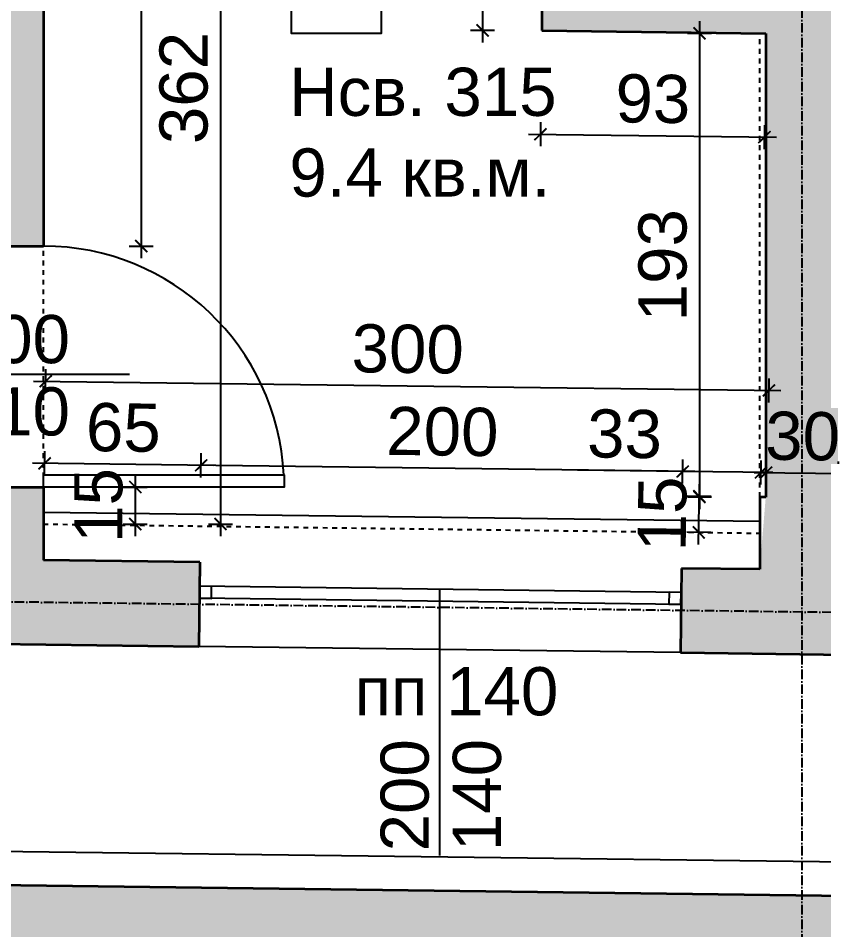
# Model space of a CAD drawing. Header units: inches. Extents: x -72385 to 39588, y -6525 to 66685.
# Drawn here: x -50510.3 to -50175.7, y 29150.8 to 29529.2 of the extents above; entities that cross this region are included whole.
import ezdxf

# ---------------------------------------------------------------- set-up
doc = ezdxf.new("R2010")
doc.units = ezdxf.units.IN
doc.header["$MEASUREMENT"] = 0
doc.linetypes.add('DashDot', pattern=[0.6, 0.4, -0.1, 0, -0.1])
doc.linetypes.add('Hidden', pattern=[0.4, 0.2, -0.2])
for name, color, linetype, lineweight in [('Врати', 251, 'Continuous', 25), ('Изгледни линии', 253, 'Continuous', 25), ('Надписи Hсв', 252, 'Continuous', 25), ('Надписи врати', 252, 'Continuous', 25), ('Надписи коти външни', 252, 'Continuous', 25), ('Надписи коти вътрешни', 252, 'Continuous', 25), ('Надписи номера на пом.', 252, 'Continuous', 25), ('Надписи площ', 252, 'Continuous', 25), ('Надписи прозорци', 252, 'Continuous', 25), ('Оси', 252, 'DashDot', 25), ('Прозорци', 251, 'Continuous', 25), ('Пунктир', 253, 'Hidden', 25), ('Разрезни линии', 7, 'Continuous', 35), ('Щрих стени', 254, 'Continuous', 25)]:
    doc.layers.add(name, color=color, linetype=linetype, lineweight=lineweight)
doc.styles.add('Arial Regular', font='arial.ttf')
doc.styles.get("Standard").update_dxf_attribs({"font": 'arial.ttf'})
doc.dimstyles.new('Annotative', dxfattribs={"dimscale": 0, "dimtxt": 20, "dimasz": 5, "dimexe": 5, "dimexo": 5, "dimgap": 5, "dimtad": 1, "dimdec": 0, "dimzin": 0, "dimdsep": 46, "dimtxsty": 'Standard', "dimblk": 'ARCHTICK', "dimcen": 5, "dimdle": 5, "dimadec": 0, "dimazin": 0, "dimtfac": 1, "dimtdec": 0, "dimtofl": 0, "dimtmove": 0, "dimatfit": 3, "dimldrblk": 'ARCHTICK', "dimfxl": 5, "dimfxlon": 1, "dimtolj": 1, "dimtzin": 0, "dimarcsym": 1})

# ---------------------------------------------------------------- blocks, each defined once
blk = doc.blocks.new('_ArchTick')
at = {"color": 0, "linetype": 'ByBlock', "const_width": 0.15}
blk.add_lwpolyline([(-0.5, -0.5), (0.5, 0.5)], dxfattribs=at)
blk = doc.blocks.new('*D4212')
at = {"layer": 'Defpoints', "color": 0, "ltscale": 50, "transparency": 16777216}
for p in [(-50499.84, 29681.23), (-50499.84, 29434.59), (-50459.19, 29434.59)]:
    blk.add_point(p, dxfattribs=at)
at = {"layer": 'Надписи коти вътрешни', "color": 0, "lineweight": -2, "ltscale": 50, "transparency": 16777216}
for p, q in [((-50459.19, 29686.23), (-50459.19, 29429.59)), ((-50464.19, 29681.23), (-50454.19, 29681.23)), ((-50464.19, 29434.59), (-50454.19, 29434.59))]:
    blk.add_line(p, q, dxfattribs=at)
at = {"layer": 'Надписи коти вътрешни', "color": 0, "lineweight": -2, "ltscale": 50, "transparency": 16777216, "xscale": 5, "yscale": 5, "zscale": 5}
for p, rotation in [((-50459.19, 29681.23), 90), ((-50459.19, 29434.59), 270)]:
    blk.add_blockref('_ArchTick', p, dxfattribs=dict(at, rotation=rotation))
at = {"layer": 'Надписи коти вътрешни', "color": 0, "ltscale": 50, "transparency": 16777216, "insert": (-50474.23, 29557.91), "char_height": 20, "attachment_point": 5, "rotation": 90}
blk.add_mtext('\\A1;247', dxfattribs=at)
blk = doc.blocks.new('*D4037')
at = {"layer": 'Defpoints', "color": 0, "ltscale": 50, "transparency": 16777216}
for p in [(-50499.84, 29334.59), (-50500.03, 29319.21), (-50461.68, 29319.21)]:
    blk.add_point(p, dxfattribs=at)
at = {"layer": 'Надписи коти вътрешни', "color": 0, "lineweight": -2, "ltscale": 50, "transparency": 16777216}
for p, q in [((-50461.68, 29339.59), (-50461.68, 29314.21)), ((-50466.68, 29334.59), (-50456.68, 29334.59)), ((-50466.68, 29319.21), (-50456.68, 29319.21))]:
    blk.add_line(p, q, dxfattribs=at)
at = {"layer": 'Надписи коти вътрешни', "color": 0, "lineweight": -2, "ltscale": 50, "transparency": 16777216, "xscale": 5, "yscale": 5, "zscale": 5}
for p, rotation in [((-50461.68, 29334.59), 90), ((-50461.68, 29319.21), 270)]:
    blk.add_blockref('_ArchTick', p, dxfattribs=dict(at, rotation=rotation))
at = {"layer": 'Надписи коти вътрешни', "color": 0, "ltscale": 50, "transparency": 16777216, "insert": (-50476.89, 29326.9), "char_height": 20, "attachment_point": 5, "rotation": 90}
blk.add_mtext('\\A1;15', dxfattribs=at)
blk = doc.blocks.new('*D8122')
at = {"layer": 'Defpoints', "color": 0, "ltscale": 50, "transparency": 16777216}
for p in [(-50292.84, 29678.6), (-50317.44, 29524.11), (-50294.8, 29524.11)]:
    blk.add_point(p, dxfattribs=at)
at = {"layer": 'Надписи коти вътрешни', "color": 0, "lineweight": -2, "ltscale": 50, "transparency": 16777216}
for p, q in [((-50317.44, 29683.6), (-50317.44, 29519.11)), ((-50312.44, 29678.6), (-50322.44, 29678.6)), ((-50312.44, 29524.11), (-50322.44, 29524.11))]:
    blk.add_line(p, q, dxfattribs=at)
at = {"layer": 'Надписи коти вътрешни', "color": 0, "lineweight": -2, "ltscale": 50, "transparency": 16777216, "xscale": 5, "yscale": 5, "zscale": 5}
for p, rotation in [((-50317.44, 29678.6), 90), ((-50317.44, 29524.11), 270)]:
    blk.add_blockref('_ArchTick', p, dxfattribs=dict(at, rotation=rotation))
at = {"layer": 'Надписи коти вътрешни', "color": 0, "ltscale": 50, "transparency": 16777216, "insert": (-50332.65, 29562.01), "char_height": 20, "attachment_point": 5, "rotation": 90}
blk.add_mtext('\\A1;154', dxfattribs=at)
blk = doc.blocks.new('*D4214')
at = {"layer": 'Defpoints', "color": 0, "ltscale": 50, "transparency": 16777216}
for p in [(-50292.84, 29524.09), (-50199.84, 29522.9), (-50200.39, 29479.83)]:
    blk.add_point(p, dxfattribs=at)
at = {"layer": 'Надписи коти вътрешни', "color": 0, "lineweight": -2, "ltscale": 50, "transparency": 16777216}
for p, q in [((-50293.32, 29486.02), (-50293.45, 29476.02)), ((-50200.32, 29484.83), (-50200.45, 29474.83)), ((-50298.39, 29481.08), (-50195.39, 29479.77))]:
    blk.add_line(p, q, dxfattribs=at)
at = {"layer": 'Надписи коти вътрешни', "color": 0, "lineweight": -2, "ltscale": 50, "transparency": 16777216, "xscale": 5, "yscale": 5, "zscale": 5}
for p, rotation in [((-50293.39, 29481.02), 179.2706286525328), ((-50200.39, 29479.83), 359.2706286525328)]:
    blk.add_blockref('_ArchTick', p, dxfattribs=dict(at, rotation=rotation))
at = {"layer": 'Надписи коти вътрешни', "color": 0, "ltscale": 50, "transparency": 16777216, "insert": (-50246.69, 29495.64), "char_height": 20, "attachment_point": 5, "rotation": 359.2706}
blk.add_mtext('\\A1;93', dxfattribs=at)
blk = doc.blocks.new('*D4215')
at = {"layer": 'Defpoints', "color": 0, "ltscale": 50, "transparency": 16777216}
for p in [(-50199.84, 29522.9), (-50227.36, 29330.39), (-50199.84, 29330.39)]:
    blk.add_point(p, dxfattribs=at)
at = {"layer": 'Надписи коти вътрешни', "color": 0, "lineweight": -2, "ltscale": 50, "transparency": 16777216}
for p, q in [((-50227.36, 29527.9), (-50227.36, 29325.39)), ((-50222.36, 29522.9), (-50232.36, 29522.9)), ((-50222.36, 29330.39), (-50232.36, 29330.39))]:
    blk.add_line(p, q, dxfattribs=at)
at = {"layer": 'Надписи коти вътрешни', "color": 0, "lineweight": -2, "ltscale": 50, "transparency": 16777216, "xscale": 5, "yscale": 5, "zscale": 5}
for p, rotation in [((-50227.36, 29522.9), 90), ((-50227.36, 29330.39), 270)]:
    blk.add_blockref('_ArchTick', p, dxfattribs=dict(at, rotation=rotation))
at = {"layer": 'Надписи коти вътрешни', "color": 0, "ltscale": 50, "transparency": 16777216, "insert": (-50242.58, 29426.65), "char_height": 20, "attachment_point": 5, "rotation": 90}
blk.add_mtext('\\A1;193', dxfattribs=at)
blk = doc.blocks.new('*D4079')
at = {"layer": 'Defpoints', "color": 0, "ltscale": 50, "transparency": 16777216}
for p in [(-50227.45, 29330.74), (-50202.15, 29330.42), (-50202.34, 29315.42)]:
    blk.add_point(p, dxfattribs=at)
at = {"layer": 'Надписи коти вътрешни', "color": 0, "lineweight": -2, "ltscale": 50, "transparency": 16777216}
for p, q in [((-50227.71, 29310.74), (-50227.39, 29335.74)), ((-50222.45, 29330.68), (-50232.45, 29330.8)), ((-50222.64, 29315.68), (-50232.64, 29315.81))]:
    blk.add_line(p, q, dxfattribs=at)
at = {"layer": 'Надписи коти вътрешни', "color": 0, "lineweight": -2, "ltscale": 50, "transparency": 16777216, "xscale": 5, "yscale": 5, "zscale": 5}
for p, rotation in [((-50227.45, 29330.74), 89.27062865246373), ((-50227.64, 29315.74), 269.2706286524637)]:
    blk.add_blockref('_ArchTick', p, dxfattribs=dict(at, rotation=rotation))
at = {"layer": 'Надписи коти вътрешни', "color": 0, "ltscale": 50, "transparency": 16777216, "insert": (-50242.76, 29323.43), "char_height": 20, "attachment_point": 5, "rotation": 89.2706}
blk.add_mtext('\\A1;15', dxfattribs=at)
blk = doc.blocks.new('*D4080')
at = {"layer": 'Defpoints', "color": 0, "ltscale": 50, "transparency": 16777216}
for p in [(-50499.84, 29681.23), (-50499.84, 29319.21), (-50426.29, 29319.21)]:
    blk.add_point(p, dxfattribs=at)
at = {"layer": 'Надписи коти вътрешни', "color": 0, "lineweight": -2, "ltscale": 50, "transparency": 16777216}
for p, q in [((-50426.29, 29686.23), (-50426.29, 29314.21)), ((-50431.29, 29681.23), (-50421.29, 29681.23)), ((-50431.29, 29319.21), (-50421.29, 29319.21))]:
    blk.add_line(p, q, dxfattribs=at)
at = {"layer": 'Надписи коти вътрешни', "color": 0, "lineweight": -2, "ltscale": 50, "transparency": 16777216, "xscale": 5, "yscale": 5, "zscale": 5}
for p, rotation in [((-50426.29, 29681.23), 90), ((-50426.29, 29319.21), 270)]:
    blk.add_blockref('_ArchTick', p, dxfattribs=dict(at, rotation=rotation))
at = {"layer": 'Надписи коти вътрешни', "color": 0, "ltscale": 50, "transparency": 16777216, "insert": (-50441.51, 29500.22), "char_height": 20, "attachment_point": 5, "rotation": 90}
blk.add_mtext('\\A1;362', dxfattribs=at)
blk = doc.blocks.new('*D5376')
at = {"layer": 'Defpoints', "color": 0, "ltscale": 50, "transparency": 16777216}
for p in [(-50198.53, 29374.69), (-50499.84, 29304.21), (-50199.47, 29300.42)]:
    blk.add_point(p, dxfattribs=at)
at = {"layer": 'Надписи коти вътрешни', "color": 0, "lineweight": -2, "ltscale": 50, "transparency": 16777216}
for p, q in [((-50498.96, 29373.48), (-50498.84, 29383.48)), ((-50503.9, 29378.54), (-50193.53, 29374.63)), ((-50198.59, 29369.69), (-50198.47, 29379.69))]:
    blk.add_line(p, q, dxfattribs=at)
at = {"layer": 'Надписи коти вътрешни', "color": 0, "lineweight": -2, "ltscale": 50, "transparency": 16777216, "xscale": 5, "yscale": 5, "zscale": 5}
for p, rotation in [((-50498.9, 29378.48), 179.2775969096347), ((-50198.53, 29374.69), 359.2775969096347)]:
    blk.add_blockref('_ArchTick', p, dxfattribs=dict(at, rotation=rotation))
at = {"layer": 'Надписи коти вътрешни', "color": 0, "ltscale": 50, "transparency": 16777216, "insert": (-50348.52, 29391.8), "char_height": 20, "attachment_point": 5, "rotation": 359.2776}
blk.add_mtext('\\A1;300', dxfattribs=at)
blk = doc.blocks.new('*D4370')
at = {"layer": 'Defpoints', "color": 0, "ltscale": 50, "transparency": 16777216}
for p in [(-50234.33, 29341.03), (-50234.84, 29300.83), (-50202.34, 29300.42)]:
    blk.add_point(p, dxfattribs=at)
at = {"layer": 'Надписи коти вътрешни', "color": 0, "lineweight": -2, "ltscale": 50, "transparency": 16777216}
for p, q in [((-50234.39, 29336.03), (-50234.26, 29346.03)), ((-50201.89, 29335.62), (-50201.76, 29345.62)), ((-50234.33, 29341.03), (-50277.96, 29341.59)), ((-50196.83, 29340.56), (-50234.33, 29341.03))]:
    blk.add_line(p, q, dxfattribs=at)
at = {"layer": 'Надписи коти вътрешни', "color": 0, "lineweight": -2, "ltscale": 50, "transparency": 16777216, "xscale": 5, "yscale": 5, "zscale": 5}
for p, rotation in [((-50234.33, 29341.03), 179.2706286525302), ((-50201.83, 29340.62), 359.2706286525302)]:
    blk.add_blockref('_ArchTick', p, dxfattribs=dict(at, rotation=rotation))
at = {"layer": 'Надписи коти вътрешни', "color": 0, "ltscale": 50, "transparency": 16777216, "insert": (-50258.45, 29356.56), "char_height": 20, "attachment_point": 5, "rotation": 359.2706}
blk.add_mtext('\\A1;33', dxfattribs=at)
blk = doc.blocks.new('*D4371')
at = {"layer": 'Defpoints', "color": 0, "ltscale": 50, "transparency": 16777216}
for p in [(-50434.33, 29343.58), (-50434.84, 29303.38), (-50234.84, 29300.83)]:
    blk.add_point(p, dxfattribs=at)
at = {"layer": 'Надписи коти вътрешни', "color": 0, "lineweight": -2, "ltscale": 50, "transparency": 16777216}
for p, q in [((-50434.39, 29338.58), (-50434.26, 29348.58)), ((-50234.39, 29336.03), (-50234.26, 29346.03)), ((-50229.33, 29340.97), (-50439.33, 29343.64))]:
    blk.add_line(p, q, dxfattribs=at)
at = {"layer": 'Надписи коти вътрешни', "color": 0, "lineweight": -2, "ltscale": 50, "transparency": 16777216, "xscale": 5, "yscale": 5, "zscale": 5}
for p, rotation in [((-50434.33, 29343.58), 179.2706286525462), ((-50234.33, 29341.03), 359.2706286525462)]:
    blk.add_blockref('_ArchTick', p, dxfattribs=dict(at, rotation=rotation))
at = {"layer": 'Надписи коти вътрешни', "color": 0, "ltscale": 50, "transparency": 16777216, "insert": (-50334.13, 29357.52), "char_height": 20, "attachment_point": 5, "rotation": 359.2706}
blk.add_mtext('\\A1;200', dxfattribs=at)
blk = doc.blocks.new('*D4372')
at = {"layer": 'Defpoints', "color": 0, "ltscale": 50, "transparency": 16777216}
for p in [(-50499.33, 29344.41), (-50499.84, 29304.21), (-50434.84, 29303.38)]:
    blk.add_point(p, dxfattribs=at)
at = {"layer": 'Надписи коти вътрешни', "color": 0, "lineweight": -2, "ltscale": 50, "transparency": 16777216}
for p, q in [((-50499.39, 29339.41), (-50499.26, 29349.41)), ((-50434.39, 29338.58), (-50434.26, 29348.58)), ((-50429.33, 29343.52), (-50504.33, 29344.47))]:
    blk.add_line(p, q, dxfattribs=at)
at = {"layer": 'Надписи коти вътрешни', "color": 0, "lineweight": -2, "ltscale": 50, "transparency": 16777216, "xscale": 5, "yscale": 5, "zscale": 5}
for p, rotation in [((-50499.33, 29344.41), 179.270628652649), ((-50434.33, 29343.58), 359.2706286526491)]:
    blk.add_blockref('_ArchTick', p, dxfattribs=dict(at, rotation=rotation))
at = {"layer": 'Надписи коти вътрешни', "color": 0, "ltscale": 50, "transparency": 16777216, "insert": (-50466.63, 29359.2), "char_height": 20, "attachment_point": 5, "rotation": 359.2706}
blk.add_mtext('\\A1;65', dxfattribs=at)
blk = doc.blocks.new('*D2815')
at = {"layer": 'Defpoints', "color": 0, "ltscale": 50, "transparency": 16777216}
for p in [(-51367.34, 29180.24), (-46587.16, 29133.38), (-46587.34, 29119.39)]:
    blk.add_point(p, dxfattribs=at)
at = {"layer": 'Надписи коти вътрешни', "color": 0, "lineweight": -2, "ltscale": 50, "transparency": 16777216}
for p, q in [((-51367.22, 29189.23), (-51367.1, 29199.23)), ((-51372.16, 29194.3), (-46582.16, 29133.32)), ((-46587.22, 29128.38), (-46587.1, 29138.38))]:
    blk.add_line(p, q, dxfattribs=at)
at = {"layer": 'Надписи коти вътрешни', "color": 0, "lineweight": -2, "ltscale": 50, "transparency": 16777216, "xscale": 5, "yscale": 5, "zscale": 5}
for p, rotation in [((-51367.16, 29194.23), 179.2706286525462), ((-46587.16, 29133.38), 359.2706286525462)]:
    blk.add_blockref('_ArchTick', p, dxfattribs=dict(at, rotation=rotation))
at = {"layer": 'Надписи коти вътрешни', "color": 0, "ltscale": 50, "transparency": 16777216, "insert": (-48976.97, 29179.02), "char_height": 20, "attachment_point": 5, "rotation": 359.2706}
blk.add_mtext('\\A1;4780', dxfattribs=at)
blk = doc.blocks.new('*D5842')
at = {"layer": 'Defpoints', "color": 0, "ltscale": 50, "transparency": 16777216}
for p in [(-50535.28, 29269.65), (-50435.28, 29268.38), (-50439.52, 28935.91)]:
    blk.add_point(p, dxfattribs=at)
at = {"layer": 'Надписи коти външни', "color": 0, "lineweight": -2, "ltscale": 50, "transparency": 16777216}
for p, q in [((-50539.45, 28942.18), (-50539.58, 28932.18)), ((-50544.52, 28937.24), (-50434.52, 28935.84)), ((-50439.45, 28940.91), (-50439.58, 28930.91))]:
    blk.add_line(p, q, dxfattribs=at)
at = {"layer": 'Надписи коти външни', "color": 0, "lineweight": -2, "ltscale": 50, "transparency": 16777216, "xscale": 5, "yscale": 5, "zscale": 5}
for p, rotation in [((-50539.52, 28937.18), 179.2706286525421), ((-50439.52, 28935.91), 359.2706286525421)]:
    blk.add_blockref('_ArchTick', p, dxfattribs=dict(at, rotation=rotation))
at = {"layer": 'Надписи коти външни', "color": 0, "ltscale": 50, "transparency": 16777216, "insert": (-50488.88, 28951.75), "char_height": 20, "attachment_point": 5, "rotation": 359.2706}
blk.add_mtext('\\A1;100', dxfattribs=at)
blk = doc.blocks.new('*D5843')
at = {"layer": 'Defpoints', "color": 0, "ltscale": 50, "transparency": 16777216}
for p in [(-50435.28, 29268.38), (-50235.28, 29265.83), (-50239.52, 28933.36)]:
    blk.add_point(p, dxfattribs=at)
at = {"layer": 'Надписи коти външни', "color": 0, "lineweight": -2, "ltscale": 50, "transparency": 16777216}
for p, q in [((-50439.45, 28940.91), (-50439.58, 28930.91)), ((-50239.45, 28938.36), (-50239.58, 28928.36)), ((-50444.52, 28935.97), (-50234.52, 28933.3))]:
    blk.add_line(p, q, dxfattribs=at)
at = {"layer": 'Надписи коти външни', "color": 0, "lineweight": -2, "ltscale": 50, "transparency": 16777216, "xscale": 5, "yscale": 5, "zscale": 5}
for p, rotation in [((-50439.52, 28935.91), 179.2706286525421), ((-50239.52, 28933.36), 359.2706286525421)]:
    blk.add_blockref('_ArchTick', p, dxfattribs=dict(at, rotation=rotation))
at = {"layer": 'Надписи коти външни', "color": 0, "ltscale": 50, "transparency": 16777216, "insert": (-50339.32, 28949.85), "char_height": 20, "attachment_point": 5, "rotation": 359.2706}
blk.add_mtext('\\A1;200', dxfattribs=at)
blk = doc.blocks.new('*D5844')
at = {"layer": 'Defpoints', "color": 0, "ltscale": 50, "transparency": 16777216}
for p in [(-50235.28, 29265.83), (-50155.28, 29264.82), (-50159.51, 28932.34)]:
    blk.add_point(p, dxfattribs=at)
at = {"layer": 'Надписи коти външни', "color": 0, "lineweight": -2, "ltscale": 50, "transparency": 16777216}
for p, q in [((-50239.45, 28938.36), (-50239.58, 28928.36)), ((-50159.45, 28937.34), (-50159.58, 28927.34)), ((-50244.52, 28933.43), (-50154.51, 28932.28))]:
    blk.add_line(p, q, dxfattribs=at)
at = {"layer": 'Надписи коти външни', "color": 0, "lineweight": -2, "ltscale": 50, "transparency": 16777216, "xscale": 5, "yscale": 5, "zscale": 5}
for p, rotation in [((-50239.52, 28933.36), 179.2706286525499), ((-50159.51, 28932.34), 359.2706286525498)]:
    blk.add_blockref('_ArchTick', p, dxfattribs=dict(at, rotation=rotation))
at = {"layer": 'Надписи коти външни', "color": 0, "ltscale": 50, "transparency": 16777216, "insert": (-50188.88, 28947.93), "char_height": 20, "attachment_point": 5, "rotation": 359.2706}
blk.add_mtext('\\A1;80', dxfattribs=at)
blk = doc.blocks.new('*D5873')
at = {"layer": 'Defpoints', "color": 0, "ltscale": 50, "transparency": 16777216}
for p in [(-52317.34, 29292.34), (-40222.34, 29138.36), (-40227.84, 28705.9)]:
    blk.add_point(p, dxfattribs=at)
at = {"layer": 'Надписи коти външни', "color": 0, "lineweight": -2, "ltscale": 50, "transparency": 16777216}
for p, q in [((-52322.78, 28864.88), (-52322.91, 28854.88)), ((-52327.84, 28859.94), (-40222.84, 28705.84)), ((-40227.78, 28710.9), (-40227.91, 28700.9))]:
    blk.add_line(p, q, dxfattribs=at)
at = {"layer": 'Надписи коти външни', "color": 0, "lineweight": -2, "ltscale": 50, "transparency": 16777216, "xscale": 5, "yscale": 5, "zscale": 5}
for p, rotation in [((-52322.84, 28859.88), 179.2706286525475), ((-40227.84, 28705.9), 359.2706286525474)]:
    blk.add_blockref('_ArchTick', p, dxfattribs=dict(at, rotation=rotation))
at = {"layer": 'Надписи коти външни', "color": 0, "ltscale": 50, "transparency": 16777216, "insert": (-46275.15, 28798.1), "char_height": 20, "attachment_point": 5, "rotation": 359.2706}
blk.add_mtext('\\A1;12095', dxfattribs=at)
blk = doc.blocks.new('*D7108')
at = {"layer": 'Defpoints', "color": 0, "ltscale": 10, "transparency": 16777216}
for p in [(-50169.71, 29340.21), (-50199.84, 29330.39), (-50169.84, 29330.01)]:
    blk.add_point(p, dxfattribs=at)
at = {"layer": 'Надписи коти вътрешни', "color": 0, "lineweight": -2, "ltscale": 10, "transparency": 16777216}
for p, q in [((-50199.77, 29335.59), (-50199.64, 29345.59)), ((-50169.77, 29335.21), (-50169.64, 29345.21)), ((-50204.71, 29340.66), (-50164.71, 29340.15))]:
    blk.add_line(p, q, dxfattribs=at)
at = {"layer": 'Надписи коти вътрешни', "color": 0, "lineweight": -2, "ltscale": 10, "transparency": 16777216, "xscale": 5, "yscale": 5, "zscale": 5}
for p, rotation in [((-50199.71, 29340.59), 179.2706286525464), ((-50169.71, 29340.21), 359.2706286525463)]:
    blk.add_blockref('_ArchTick', p, dxfattribs=dict(at, rotation=rotation))
at = {"layer": 'Надписи коти вътрешни', "color": 0, "ltscale": 10, "transparency": 16777216, "insert": (-50184.51, 29355.62), "char_height": 20, "attachment_point": 5, "rotation": 359.2706}
blk.add_mtext('\\A1;30', dxfattribs=at)

msp = doc.modelspace()

# ---------------------------------------------------------------- hatches: boundary and pattern name
at = {"layer": 'Щрих стени', "ltscale": 10}
h = msp.add_hatch(color=256, dxfattribs=at)
h.dxf.hatch_style = 1
h.paths.add_polyline_path([(-51034.84, 29311.02), (-51069.84, 29311.46), (-51069.84, 29911.51), (-51020.22, 29910.88), (-51019.84, 29940.88), (-51147.34, 29942.5), (-51147.72, 29912.5), (-51099.84, 29911.89), (-51099.84, 29311.84), (-51134.84, 29312.29), (-51135.28, 29277.29), (-51035.28, 29276.02)])
h.paths.add_polyline_path([(-50734.84, 29307.2), (-50767.34, 29307.61), (-50767.34, 29337.61), (-50769.84, 29337.65), (-50769.84, 29907.69), (-50529.84, 29904.63), (-50529.84, 29894.25), (-50499.84, 29894.25), (-50499.84, 29904.25), (-50425.22, 29903.3), (-50424.84, 29933.3), (-50919.84, 29939.6), (-50920.22, 29909.6), (-50814.84, 29908.26), (-50814.84, 29848.26), (-50799.84, 29848.07), (-50799.84, 29338.03), (-50802.34, 29308.06), (-50834.84, 29308.47), (-50835.28, 29273.47), (-50735.28, 29272.2)])
h.paths.add_polyline_path([(-50434.84, 29303.38), (-50499.84, 29304.21), (-50499.84, 29334.59), (-50529.84, 29334.59), (-50529.84, 29304.59), (-50534.84, 29304.65), (-50535.28, 29269.65), (-50435.28, 29268.38)])
h.paths.add_polyline_path([(-50154.84, 29299.81), (-50167.34, 29299.97), (-50167.34, 29329.98), (-50169.84, 29330.01), (-50169.84, 29522.52), (-50054.84, 29521.06), (-50054.84, 29398.55), (-50042.34, 29398.55), (-50042.34, 29533.4), (-50072.34, 29533.78), (-50072.34, 29676.29), (-50020, 29675.63), (-50019.84, 29688.13), (-50089.84, 29689.02), (-50090, 29676.52), (-50084.84, 29676.45), (-50084.84, 29533.94), (-50169.84, 29535.02), (-50169.84, 29677.53), (-50165, 29677.47), (-50164.84, 29689.97), (-50169.84, 29690.03), (-50169.84, 29900.05), (-50045.22, 29898.47), (-50044.84, 29928.46), (-50324.84, 29932.03), (-50325.22, 29902.03), (-50199.84, 29900.43), (-50199.84, 29690.42), (-50204.84, 29690.48), (-50205, 29677.98), (-50199.84, 29677.92), (-50199.84, 29535.4), (-50279.84, 29536.42), (-50279.84, 29691.44), (-50499.84, 29694.24), (-50499.84, 29794.24), (-50529.84, 29794.24), (-50529.84, 29434.6), (-50499.84, 29434.6), (-50499.84, 29681.23), (-50292.84, 29678.6), (-50292.84, 29524.09), (-50199.84, 29522.9), (-50199.84, 29330.39), (-50202.34, 29300.42), (-50234.84, 29300.83), (-50235.28, 29265.83), (-50155.28, 29264.82)])
h.paths.add_polyline_path([(-50024.85, 29298.16), (-50042.34, 29298.38), (-50042.34, 29323.54), (-50054.84, 29323.54), (-50054.84, 29298.54), (-50064.84, 29298.67), (-50065.29, 29263.67), (-50025.29, 29263.16)])
h.paths.add_polyline_path([(-49834.84, 29295.74), (-49839.84, 29295.8), (-49839.84, 29895.85), (-49815.22, 29895.54), (-49814.84, 29925.53), (-49944.84, 29927.19), (-49945.22, 29897.19), (-49869.84, 29896.23), (-49869.84, 29686.22), (-49919.84, 29686.85), (-49920, 29674.35), (-49869.84, 29673.71), (-49869.84, 29296.19), (-49934.84, 29297.01), (-49935.28, 29262.02), (-49835.28, 29260.74)])
h.paths.add_polyline_path([(-49534.84, 29291.92), (-49567.34, 29292.33), (-49567.34, 29322.34), (-49569.84, 29322.37), (-49569.84, 29827.41), (-49552.34, 29827.19), (-49552.34, 29892.19), (-49450.22, 29890.89), (-49449.84, 29920.89), (-49714.84, 29924.26), (-49715.22, 29894.26), (-49634.84, 29893.24), (-49634.84, 29873.24), (-49617.34, 29873.02), (-49617.34, 29828.01), (-49599.84, 29827.79), (-49599.84, 29322.75), (-49602.34, 29292.78), (-49634.84, 29293.19), (-49635.28, 29258.2), (-49535.28, 29256.92)])
h.paths.add_polyline_path([(-49234.84, 29288.1), (-49269.84, 29288.55), (-49269.84, 29888.59), (-49215.22, 29887.9), (-49214.84, 29917.9), (-49349.84, 29919.62), (-49350.22, 29889.62), (-49299.84, 29888.98), (-49299.84, 29288.93), (-49334.84, 29289.37), (-49335.28, 29254.38), (-49235.28, 29253.1)])
h.paths.add_polyline_path([(-48934.84, 29284.28), (-48967.34, 29284.7), (-48967.34, 29314.7), (-48969.84, 29314.73), (-48969.84, 29819.77), (-48952.34, 29819.55), (-48952.34, 29884.55), (-48951.96, 29914.55), (-49114.84, 29916.62), (-49115.22, 29886.63), (-49017.34, 29885.38), (-49017.34, 29820.37), (-48999.84, 29820.15), (-48999.84, 29315.11), (-49002.34, 29285.14), (-49034.84, 29285.56), (-49035.28, 29250.56), (-48935.28, 29249.29)])
h = msp.add_hatch(color=256, dxfattribs=at)
h.dxf.hatch_style = 1
h.paths.add_polyline_path([(-46557.34, 29219.01), (-46587.34, 29219.39), (-46587.34, 29119.39), (-51367.34, 29180.24), (-51367.34, 29280.25), (-51397.34, 29280.63), (-51397.34, 29150.62), (-46557.34, 29089)])

# ---------------------------------------------------------------- linework, layer by layer
at = {"layer": 'Врати', "ltscale": 50}
msp.add_lwpolyline([(-50499.84, 29334.59), (-50499.84, 29339.59), (-50399.84, 29339.59), (-50399.84, 29334.59)], close=True, dxfattribs=at)
msp.add_arc((-50499.84, 29334.59), 100, 2.866, 90, dxfattribs=at)
at = {"layer": 'Изгледни линии', "ltscale": 50}
for p, q in [((-50499.84, 29324.21), (-50202.34, 29320.42)), ((-50235.3, 29265.84), (-50435.28, 29268.38))]:
    msp.add_line(p, q, dxfattribs=at)
at = {"layer": 'Надписи врати', "ltscale": 50}
msp.add_line((-50564.07, 29381.47), (-50464.07, 29381.47), dxfattribs=at)
at = {"layer": 'Надписи номера на пом.', "ltscale": 50}
msp.add_lwpolyline([(-50396.88, 29560.45), (-50396.88, 29522.95), (-50359.38, 29522.95), (-50359.38, 29560.45)], close=True, dxfattribs=at)
at = {"layer": 'Надписи прозорци', "ltscale": 50}
msp.add_line((-50335.29, 29292.11), (-50335.29, 29181.65), dxfattribs=at)
at = {"layer": 'Оси', "ltscale": 10}
for p, q in [((-50184.84, 31582.88), (-50184.84, 28782.65)), ((-39839.84, 29151), (-52799.84, 29315.98))]:
    msp.add_line(p, q, dxfattribs=at)
at = {"layer": 'Прозорци', "ltscale": 50}
for p, q in [((-50234.98, 29290.83), (-50434.96, 29293.38)), ((-50235.04, 29285.83), (-50435.03, 29288.38))]:
    msp.add_line(p, q, dxfattribs=at)
for points in [[(-50429.97, 29293.32), (-50434.96, 29293.38), (-50435.03, 29288.38), (-50430.03, 29288.32), (-50429.97, 29293.32)], [(-50234.98, 29290.83), (-50239.98, 29290.9), (-50240.04, 29285.9), (-50235.04, 29285.83), (-50234.98, 29290.83)]]:
    msp.add_lwpolyline(points, dxfattribs=at)
at = {"layer": 'Пунктир', "ltscale": 10}
for p, q in [((-50202.34, 29330.42), (-50202.34, 29522.94)), ((-50499.84, 29334.59), (-50499.84, 29434.6)), ((-50499.84, 29319.21), (-50202.34, 29315.42))]:
    msp.add_line(p, q, dxfattribs=at)
at = {"layer": 'Разрезни линии', "ltscale": 50}
for p, q in [((-50499.84, 29681.23), (-50499.84, 29434.6)), ((-50292.84, 29678.6), (-50292.84, 29524.09)), ((-50292.84, 29524.09), (-50199.84, 29522.9)), ((-50199.84, 29522.9), (-50199.84, 29330.39)), ((-50529.84, 29434.6), (-50499.84, 29434.6)), ((-50529.84, 29334.59), (-50499.84, 29334.59)), ((-50499.84, 29334.59), (-50499.84, 29304.21)), ((-50199.84, 29330.39), (-50202.34, 29330.42)), ((-50202.34, 29330.42), (-50202.34, 29300.42)), ((-50434.84, 29303.38), (-50499.84, 29304.21)), ((-50434.84, 29303.38), (-50435.28, 29268.38)), ((-50234.84, 29300.83), (-50235.28, 29265.83)), ((-50202.34, 29300.42), (-50234.84, 29300.83)), ((-50535.28, 29269.65), (-50435.28, 29268.38)), ((-50235.28, 29265.83), (-50155.28, 29264.82)), ((-51367.34, 29180.24), (-46587.34, 29119.39))]:
    msp.add_line(p, q, dxfattribs=at)

# ---------------------------------------------------------------- texts
at = {"layer": 'Надписи Hсв', "ltscale": 100, "insert": (-50397.81, 29508.63), "char_height": 20, "width": 180.4891, "attachment_point": 1, "style": 'Arial Regular'}
msp.add_mtext('Hсв. 315', dxfattribs=at)
at = {"layer": 'Надписи врати', "ltscale": 100, "char_height": 20, "width": 180.4891, "attachment_point": 1, "style": 'Arial Regular'}
for s, insert in [('100', (-50535.41, 29405.98)), ('210', (-50535.41, 29375.98))]:
    msp.add_mtext(s, dxfattribs=dict(at, insert=insert))
at = {"layer": 'Надписи площ', "ltscale": 100, "insert": (-50397.68, 29475.13), "char_height": 20, "width": 180.4891, "attachment_point": 1, "style": 'Arial Regular'}
msp.add_mtext('9.4 кв.м.', dxfattribs=at)
at = {"layer": 'Надписи прозорци', "ltscale": 100, "insert": (-50370.61, 29259.81), "char_height": 20, "width": 180.4891, "attachment_point": 1, "style": 'Arial Regular'}
msp.add_mtext('пп 140', dxfattribs=at)
at = {"layer": 'Надписи прозорци', "ltscale": 100, "char_height": 20, "width": 180.4891, "attachment_point": 3, "rotation": 90, "style": 'Arial Regular'}
for s, insert in [('200', (-50359.81, 29229.94)), ('140', (-50329.81, 29230.02))]:
    msp.add_mtext(s, dxfattribs=dict(at, insert=insert))

# ---------------------------------------------------------------- dimensions: what is measured, and where the dimension line sits
at = {"layer": 'Надписи коти външни', "ltscale": 50}
dim = msp.add_aligned_dim(p1=(-52317.34, 29292.34), p2=(-40222.34, 29138.36), distance=-432.5, text='12095', dimstyle='Annotative', override={"dimscale": 0, "dimtix": 0, "dimtofl": 0, "dimtmove": 0, "dimatfit": 3}, dxfattribs=at)
dim.commit()
dim.dimension.update_dxf_attribs({"geometry": '*D5873', "text_midpoint": (-46275.15, 28798.1)})
for base, p1, p2, picture, middle in [((-50439.52, 28935.91), (-50535.28, 29269.65), (-50435.28, 29268.38), '*D5842', (-50489.07, 28936.54)), ((-50159.51, 28932.34), (-50235.28, 29265.83), (-50155.28, 29264.82), '*D5844', (-50189.07, 28932.72))]:
    dim = msp.add_linear_dim(base=base, p1=p1, p2=p2, angle=359.2706, dimstyle='Annotative', override={"dimscale": 0, "dimtix": 0, "dimtofl": 0, "dimtmove": 0, "dimatfit": 3}, dxfattribs=at)
    dim.commit()
    dim.dimension.update_dxf_attribs({"geometry": picture, "text_midpoint": middle, "dimtype": 129})
dim = msp.add_aligned_dim(p1=(-50435.28, 29268.38), p2=(-50235.28, 29265.83), distance=-332.5, dimstyle='Annotative', override={"dimscale": 0, "dimtix": 0, "dimtofl": 0, "dimtmove": 0, "dimatfit": 3}, dxfattribs=at)
dim.commit()
dim.dimension.update_dxf_attribs({"geometry": '*D5843', "text_midpoint": (-50339.32, 28949.85)})
at = {"layer": 'Надписи коти вътрешни', "ltscale": 50}
for p1, p2, distance, picture, middle in [((-50499.84, 29681.23), (-50499.84, 29434.59), 40.64, '*D4212', (-50474.23, 29557.91)), ((-50292.84, 29524.09), (-50199.84, 29522.9), -43.07, '*D4214', (-50246.69, 29495.64)), ((-50499.84, 29304.21), (-50199.47, 29300.42), 74.28, '*D5376', (-50348.52, 29391.8)), ((-50434.84, 29303.38), (-50499.84, 29304.21), -40.2, '*D4372', (-50466.63, 29359.2)), ((-50234.84, 29300.83), (-50434.84, 29303.38), -40.2, '*D4371', (-50334.13, 29357.52)), ((-50202.34, 29300.42), (-50234.84, 29300.83), -40.2, '*D4370', (-50258.45, 29356.56)), ((-51367.34, 29180.24), (-46587.34, 29119.39), 14, '*D2815', (-48976.97, 29179.02))]:
    dim = msp.add_aligned_dim(p1=p1, p2=p2, distance=distance, dimstyle='Annotative', override={"dimscale": 0, "dimtix": 0, "dimtofl": 0, "dimtmove": 0, "dimatfit": 3}, dxfattribs=at)
    dim.commit()
    dim.dimension.update_dxf_attribs({"geometry": picture, "text_midpoint": middle})
for base, p1, p2, picture, middle in [((-50426.29, 29319.21), (-50499.84, 29681.23), (-50499.84, 29319.21), '*D4080', (-50441.51, 29500.22)), ((-50227.36, 29330.39), (-50199.84, 29522.9), (-50199.84, 29330.39), '*D4215', (-50242.58, 29426.65))]:
    dim = msp.add_linear_dim(base=base, p1=p1, p2=p2, angle=90, dimstyle='Annotative', override={"dimscale": 0, "dimtix": 0, "dimtofl": 0, "dimtmove": 0, "dimatfit": 3}, dxfattribs=at)
    dim.commit()
    dim.dimension.update_dxf_attribs({"geometry": picture, "text_midpoint": middle})
for base, p1, p2, angle, picture, middle, dimtype in [((-50317.44, 29524.11), (-50292.84, 29678.6), (-50294.8, 29524.11), 90, '*D8122', (-50317.44, 29562.01), 128), ((-50461.68, 29319.21), (-50499.84, 29334.59), (-50500.03, 29319.21), 90, '*D4037', (-50461.68, 29326.9), 128), ((-50227.45, 29330.74), (-50202.34, 29315.42), (-50202.15, 29330.42), 89.2706, '*D4079', (-50227.55, 29323.24), 129)]:
    dim = msp.add_linear_dim(base=base, p1=p1, p2=p2, angle=angle, dimstyle='Annotative', override={"dimscale": 0, "dimtix": 0, "dimtofl": 0, "dimtmove": 0, "dimatfit": 3}, dxfattribs=at)
    dim.commit()
    dim.dimension.update_dxf_attribs({"geometry": picture, "text_midpoint": middle, "dimtype": dimtype})
at = {"layer": 'Надписи коти вътрешни', "ltscale": 10}
dim = msp.add_linear_dim(base=(-50169.71, 29340.21), p1=(-50199.84, 29330.39), p2=(-50169.84, 29330.01), angle=359.2706, dimstyle='Annotative', override={"dimscale": 0, "dimtix": 0, "dimtofl": 0, "dimtmove": 0, "dimatfit": 3}, dxfattribs=at)
dim.commit()
dim.dimension.update_dxf_attribs({"geometry": '*D7108', "text_midpoint": (-50184.71, 29340.4), "dimtype": 129})

doc.saveas('drawing.dxf')
